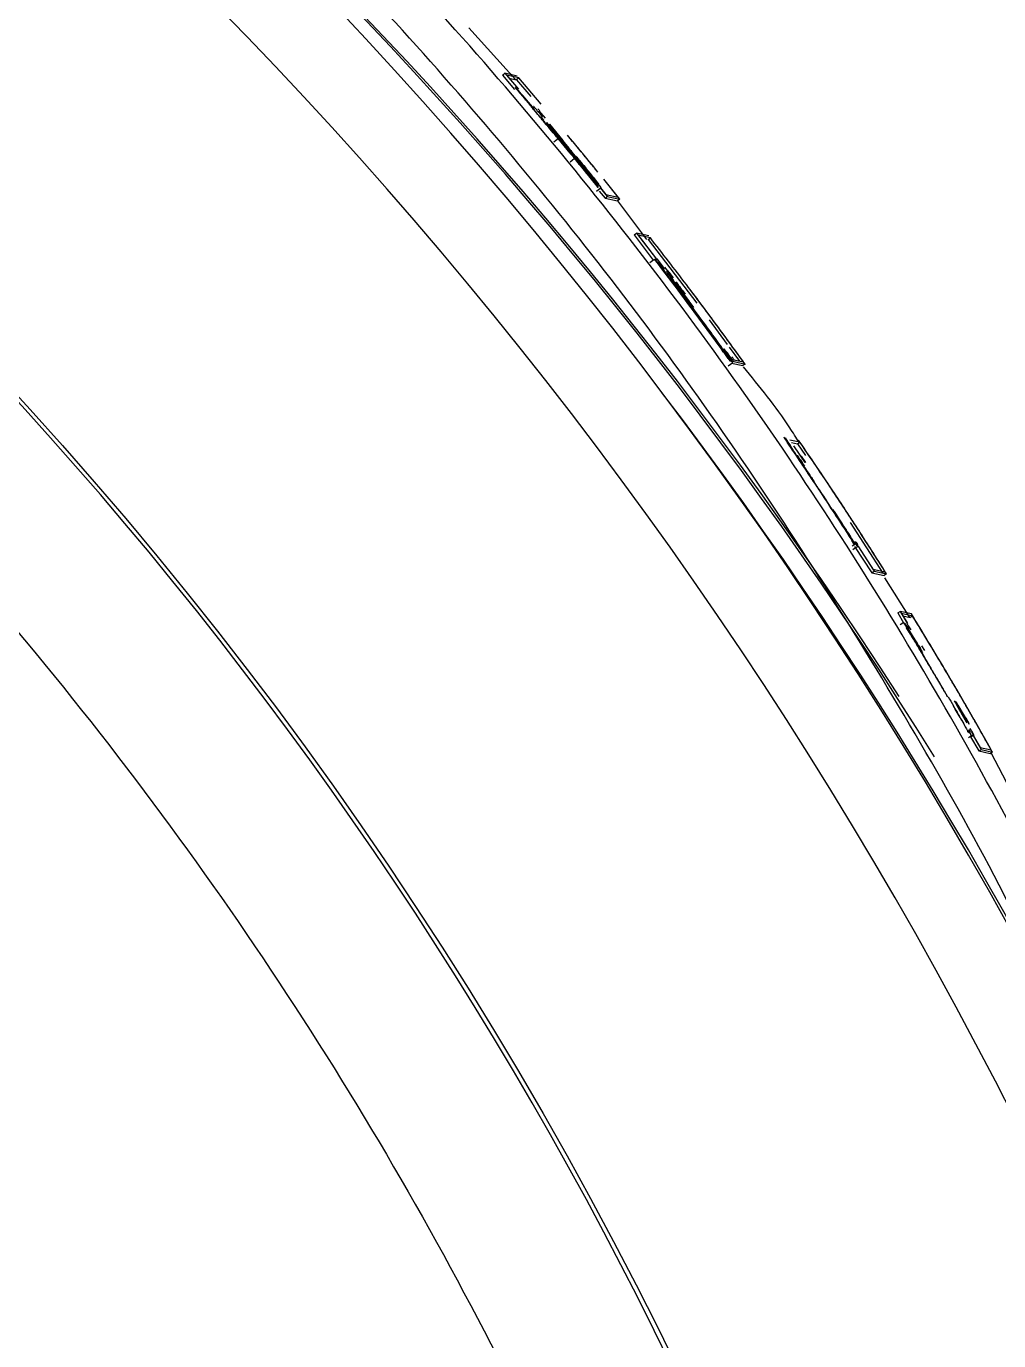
# Model space of a CAD drawing. Header units: millimetres. Extents: x 2448 to 4397, y 790 to 2168.
# Drawn here: x 3796.09 to 3811.55, y 1976.12 to 1997.02 of the extents above; entities that cross this region are included whole.
import ezdxf

# ---------------------------------------------------------------- set-up
doc = ezdxf.new("R2010")
doc.units = ezdxf.units.MM

msp = doc.modelspace()

# ---------------------------------------------------------------- linework, layer by layer
at = {"color": 7, "linetype": 'Continuous', "lineweight": 25}
for p, q in [((3803.87, 1996.17), (3803.129, 1996.99)), ((3803.698, 1996.269), (3803.915, 1996.016)), ((3803.896, 1996.225), (3803.698, 1996.269)), ((3803.665, 1996.239), (3803.855, 1996.011)), ((3803.725, 1996.238), (3803.915, 1996.017)), ((3803.922, 1996.195), (3803.725, 1996.238)), ((3803.764, 1996.193), (3803.888, 1996.166)), ((3803.922, 1996.195), (3803.888, 1996.166)), ((3803.888, 1996.166), (3804.114, 1995.9)), ((3804.279, 1995.777), (3803.922, 1996.195)), ((3804.162, 1995.705), (3803.969, 1995.93)), ((3803.98, 1995.916), (3804.135, 1995.736)), ((3804.169, 1995.691), (3803.98, 1995.916)), ((3804.116, 1995.746), (3804.113, 1995.746)), ((3804.12, 1995.745), (3804.117, 1995.745)), ((3804.144, 1995.712), (3804.144, 1995.712)), ((3804.145, 1995.712), (3804.151, 1995.711)), ((3804.151, 1995.711), (3804.148, 1995.709)), ((3804.227, 1995.704), (3804.254, 1995.672)), ((3804.244, 1995.674), (3804.254, 1995.672)), ((3804.346, 1995.554), (3804.244, 1995.674)), ((3804.247, 1995.591), (3804.247, 1995.591)), ((3804.277, 1995.57), (3804.297, 1995.546)), ((3804.316, 1995.527), (3804.294, 1995.554)), ((3804.321, 1995.521), (3804.316, 1995.527)), ((3804.474, 1995.323), (3804.344, 1995.477)), ((3804.48, 1995.338), (3804.36, 1995.481)), ((3804.457, 1995.365), (3804.36, 1995.48)), ((3804.486, 1995.338), (3804.363, 1995.484)), ((3804.486, 1995.336), (3804.363, 1995.483)), ((3804.493, 1995.335), (3804.367, 1995.486)), ((3804.407, 1995.458), (3804.579, 1995.249)), ((3804.408, 1995.458), (3804.624, 1995.199)), ((3804.561, 1995.273), (3804.408, 1995.458)), ((3804.425, 1995.383), (3804.424, 1995.382)), ((3804.45, 1995.388), (3804.454, 1995.392)), ((3804.493, 1995.307), (3804.46, 1995.348)), ((3804.472, 1995.323), (3804.469, 1995.324)), ((3804.472, 1995.328), (3804.475, 1995.328)), ((3804.623, 1995.147), (3804.472, 1995.328)), ((3804.474, 1995.327), (3804.475, 1995.328)), ((3804.474, 1995.323), (3804.474, 1995.323)), ((3804.475, 1995.328), (3804.626, 1995.146)), ((3804.487, 1995.336), (3804.493, 1995.335)), ((3804.626, 1995.146), (3804.493, 1995.307)), ((3804.5, 1995.289), (3804.757, 1994.979)), ((3804.504, 1995.288), (3804.502, 1995.289)), ((3804.741, 1994.999), (3804.502, 1995.289)), ((3804.503, 1995.287), (3804.504, 1995.288)), ((3804.508, 1995.304), (3804.514, 1995.303)), ((3804.511, 1995.301), (3804.514, 1995.303)), ((3805.059, 1994.64), (3804.514, 1995.303)), ((3805.06, 1994.64), (3804.515, 1995.303)), ((3804.725, 1995.079), (3804.527, 1995.317)), ((3804.579, 1995.245), (3804.573, 1995.24)), ((3804.591, 1995.211), (3804.594, 1995.214)), ((3804.623, 1995.147), (3804.626, 1995.146)), ((3804.647, 1995.143), (3804.651, 1995.146)), ((3804.651, 1995.113), (3804.654, 1995.112)), ((3804.807, 1994.924), (3804.651, 1995.113)), ((3804.654, 1995.112), (3804.653, 1995.111)), ((3804.81, 1994.923), (3804.654, 1995.112)), ((3804.704, 1995.045), (3804.705, 1995.046)), ((3805.052, 1994.641), (3804.731, 1995.034)), ((3804.963, 1994.767), (3804.758, 1995.018)), ((3804.79, 1994.983), (3804.788, 1994.981)), ((3804.79, 1994.983), (3804.891, 1994.861)), ((3804.807, 1994.924), (3804.81, 1994.923)), ((3804.836, 1994.89), (3804.808, 1994.924)), ((3804.819, 1994.933), (3804.823, 1994.937)), ((3805.067, 1994.638), (3804.823, 1994.937)), ((3804.903, 1994.852), (3804.83, 1994.939)), ((3804.835, 1994.89), (3804.838, 1994.889)), ((3805.149, 1994.502), (3804.835, 1994.89)), ((3804.836, 1994.888), (3804.838, 1994.889)), ((3804.838, 1994.889), (3805.042, 1994.638)), ((3804.891, 1994.861), (3804.888, 1994.858)), ((3805.04, 1994.636), (3805.042, 1994.638)), ((3805.076, 1994.597), (3805.041, 1994.639)), ((3805.052, 1994.641), (3805.059, 1994.64)), ((3805.06, 1994.64), (3805.067, 1994.638)), ((3805.08, 1994.607), (3805.094, 1994.604)), ((3805.087, 1994.598), (3805.094, 1994.604)), ((3805.188, 1994.488), (3805.094, 1994.604)), ((3805.078, 1994.591), (3805.076, 1994.589)), ((3805.1, 1994.563), (3805.078, 1994.591)), ((3805.098, 1994.561), (3805.1, 1994.563)), ((3805.145, 1994.571), (3805.128, 1994.591)), ((3805.186, 1994.455), (3805.149, 1994.502)), ((3805.205, 1994.479), (3805.173, 1994.519)), ((3805.183, 1994.459), (3805.185, 1994.461)), ((3805.202, 1994.396), (3805.295, 1994.285)), ((3805.206, 1994.479), (3805.228, 1994.451)), ((3805.221, 1994.445), (3805.329, 1994.312)), ((3805.222, 1994.446), (3805.305, 1994.344)), ((3805.501, 1994.301), (3805.272, 1994.583)), ((3805.527, 1994.269), (3805.272, 1994.583)), ((3805.295, 1994.285), (3805.492, 1994.242)), ((3805.305, 1994.344), (3805.501, 1994.301)), ((3805.329, 1994.312), (3805.527, 1994.269)), ((3805.527, 1994.269), (3805.492, 1994.242)), ((3805.96, 1993.629), (3805.494, 1994.243)), ((3805.757, 1993.7), (3806.057, 1993.3)), ((3805.792, 1993.727), (3806.111, 1993.315)), ((3805.99, 1993.684), (3805.792, 1993.727)), ((3806.014, 1993.652), (3805.818, 1993.695)), ((3805.818, 1993.695), (3806.111, 1993.315)), ((3805.979, 1993.624), (3806.014, 1993.652)), ((3805.979, 1993.624), (3806.752, 1992.612)), ((3806.143, 1993.232), (3806.077, 1993.316)), ((3806.155, 1993.224), (3806.094, 1993.301)), ((3806.116, 1993.319), (3806.217, 1993.186)), ((3806.132, 1993.253), (3806.148, 1993.266)), ((3806.18, 1993.184), (3806.143, 1993.232)), ((3806.148, 1993.266), (3806.226, 1993.162)), ((3806.197, 1993.168), (3806.155, 1993.224)), ((3806.174, 1993.199), (3806.177, 1993.201)), ((3806.233, 1993.168), (3806.177, 1993.242)), ((3806.274, 1993.076), (3806.177, 1993.201)), ((3806.37, 1992.933), (3806.18, 1993.184)), ((3806.371, 1992.938), (3806.197, 1993.168)), ((3806.371, 1993.02), (3806.244, 1993.187)), ((3806.313, 1993.062), (3806.289, 1993.093)), ((3806.301, 1993.075), (3806.379, 1992.973)), ((3806.306, 1993.106), (3806.31, 1993.109)), ((3806.308, 1993.015), (3806.31, 1993.016)), ((3806.31, 1993.109), (3806.377, 1993.018)), ((3806.37, 1993.031), (3806.31, 1993.109)), ((3806.31, 1993.016), (3806.372, 1992.932)), ((3806.401, 1992.897), (3806.31, 1993.016)), ((3806.313, 1993.062), (3806.316, 1993.061)), ((3806.338, 1992.982), (3806.343, 1992.985)), ((3806.339, 1993.027), (3806.342, 1993.026)), ((3806.343, 1992.985), (3806.344, 1992.985)), ((3806.363, 1993.001), (3806.35, 1993.019)), ((3806.364, 1992.934), (3806.407, 1992.878)), ((3806.369, 1992.933), (3806.364, 1992.934)), ((3806.372, 1992.932), (3806.37, 1992.933)), ((3806.505, 1992.81), (3806.406, 1992.943)), ((3806.394, 1992.898), (3806.395, 1992.898)), ((3806.397, 1992.898), (3806.401, 1992.897)), ((3806.659, 1992.547), (3806.397, 1992.898)), ((3806.493, 1992.777), (3806.398, 1992.903)), ((3806.399, 1992.895), (3806.401, 1992.897)), ((3806.423, 1992.918), (3806.504, 1992.81)), ((3806.494, 1992.812), (3806.572, 1992.707)), ((3806.601, 1992.672), (3806.494, 1992.812)), ((3806.504, 1992.81), (3806.502, 1992.81)), ((3806.507, 1992.809), (3806.505, 1992.81)), ((3806.527, 1992.776), (3806.596, 1992.683)), ((3806.528, 1992.776), (3806.53, 1992.775)), ((3806.637, 1992.63), (3806.528, 1992.776)), ((3806.53, 1992.775), (3806.529, 1992.774)), ((3806.703, 1992.544), (3806.53, 1992.775)), ((3806.531, 1992.775), (3806.534, 1992.774)), ((3806.704, 1992.543), (3806.531, 1992.775)), ((3806.534, 1992.774), (3806.532, 1992.773)), ((3806.707, 1992.543), (3806.534, 1992.774)), ((3806.634, 1992.64), (3806.561, 1992.739)), ((3806.558, 1992.699), (3806.552, 1992.7)), ((3806.553, 1992.712), (3806.595, 1992.655)), ((3806.572, 1992.707), (3806.553, 1992.712)), ((3806.571, 1992.665), (3806.573, 1992.666)), ((3806.573, 1992.666), (3806.659, 1992.547)), ((3806.595, 1992.638), (3806.573, 1992.666)), ((3806.582, 1992.676), (3806.589, 1992.674)), ((3806.589, 1992.674), (3806.667, 1992.569)), ((3806.591, 1992.674), (3806.601, 1992.672)), ((3806.668, 1992.569), (3806.591, 1992.674)), ((3806.711, 1992.477), (3806.595, 1992.638)), ((3806.596, 1992.667), (3806.601, 1992.672)), ((3806.607, 1992.652), (3806.614, 1992.657)), ((3806.614, 1992.616), (3806.621, 1992.614)), ((3806.615, 1992.61), (3806.621, 1992.614)), ((3806.623, 1992.631), (3806.63, 1992.636)), ((3806.739, 1992.471), (3806.664, 1992.57)), ((3806.692, 1992.504), (3806.699, 1992.509)), ((3807.126, 1991.913), (3806.711, 1992.477)), ((3806.752, 1992.421), (3807.104, 1991.941)), ((3806.951, 1992.159), (3806.77, 1992.405)), ((3806.958, 1992.157), (3806.776, 1992.404)), ((3806.784, 1992.373), (3806.868, 1992.26)), ((3806.814, 1992.354), (3806.809, 1992.362)), ((3806.949, 1992.347), (3807.237, 1991.956)), ((3806.958, 1992.157), (3806.951, 1992.159)), ((3806.977, 1992.123), (3806.984, 1992.122)), ((3807.079, 1991.985), (3806.977, 1992.123)), ((3806.984, 1992.122), (3806.98, 1992.119)), ((3807.079, 1991.991), (3806.984, 1992.122)), ((3807.258, 1991.746), (3807.137, 1991.913)), ((3807.163, 1991.878), (3807.171, 1991.884)), ((3807.165, 1991.874), (3807.172, 1991.879)), ((3807.203, 1991.842), (3807.17, 1991.886)), ((3807.172, 1991.879), (3807.192, 1991.85)), ((3807.193, 1991.852), (3807.172, 1991.879)), ((3807.258, 1991.788), (3807.185, 1991.889)), ((3807.226, 1991.837), (3807.194, 1991.88)), ((3807.267, 1991.915), (3807.429, 1991.695)), ((3807.177, 1991.836), (3807.157, 1991.864)), ((3807.178, 1991.847), (3807.185, 1991.846)), ((3807.265, 1991.727), (3807.178, 1991.847)), ((3807.181, 1991.843), (3807.185, 1991.846)), ((3807.185, 1991.846), (3807.287, 1991.704)), ((3807.186, 1991.846), (3807.192, 1991.85)), ((3807.195, 1991.875), (3807.288, 1991.746)), ((3807.233, 1991.824), (3807.218, 1991.845)), ((3807.251, 1991.62), (3807.324, 1991.672)), ((3807.287, 1991.704), (3807.258, 1991.746)), ((3807.317, 1991.719), (3807.495, 1991.68)), ((3807.323, 1991.69), (3807.519, 1991.647)), ((3807.306, 1991.66), (3807.483, 1991.621)), ((3807.519, 1991.647), (3807.483, 1991.621)), ((3808.149, 1990.469), (3808.139, 1990.483)), ((3808.206, 1990.407), (3808.16, 1990.473)), ((3808.392, 1990.404), (3808.232, 1990.439)), ((3808.189, 1990.405), (3808.237, 1990.333)), ((3808.259, 1990.303), (3808.189, 1990.405)), ((3808.245, 1990.349), (3808.206, 1990.407)), ((3808.237, 1990.333), (3808.233, 1990.333)), ((3808.258, 1990.297), (3808.262, 1990.296)), ((3808.288, 1990.26), (3808.259, 1990.303)), ((3808.26, 1990.4), (3808.355, 1990.379)), ((3808.262, 1990.296), (3808.558, 1989.854)), ((3808.474, 1990.083), (3808.297, 1990.344)), ((3808.355, 1990.379), (3808.392, 1990.404)), ((3808.355, 1990.379), (3808.48, 1990.192)), ((3808.425, 1990.082), (3808.367, 1990.169)), ((3808.385, 1990.115), (3808.397, 1990.112)), ((3808.398, 1990.123), (3808.4, 1990.124)), ((3808.4, 1990.124), (3808.427, 1990.083)), ((3808.419, 1990.096), (3808.4, 1990.124)), ((3808.407, 1990.101), (3808.425, 1990.076)), ((3808.408, 1990.18), (3808.413, 1990.183)), ((3808.413, 1990.183), (3808.48, 1990.082)), ((3808.468, 1990.104), (3808.413, 1990.183)), ((3808.413, 1990.078), (3808.415, 1990.078)), ((3808.415, 1990.078), (3808.588, 1989.816)), ((3808.416, 1990.077), (3808.425, 1990.076)), ((3808.425, 1990.076), (3808.419, 1990.072)), ((3808.48, 1990.082), (3808.474, 1990.083)), ((3808.88, 1989.365), (3808.899, 1989.336)), ((3808.9, 1989.34), (3808.9, 1989.34)), ((3809.105, 1989.033), (3809.124, 1989.003)), ((3809.122, 1989.002), (3809.124, 1989.003)), ((3809.189, 1989.13), (3809.71, 1988.32)), ((3809.254, 1988.785), (3809.218, 1988.844)), ((3809.222, 1988.755), (3809.273, 1988.787)), ((3809.273, 1988.787), (3809.246, 1988.829)), ((3809.259, 1988.809), (3809.273, 1988.787)), ((3809.26, 1988.746), (3809.534, 1988.329)), ((3809.311, 1988.766), (3809.284, 1988.81)), ((3809.306, 1988.775), (3809.312, 1988.779)), ((3809.314, 1988.755), (3809.572, 1988.353)), ((3809.315, 1988.756), (3809.551, 1988.387)), ((3809.534, 1988.329), (3809.732, 1988.286)), ((3809.551, 1988.387), (3809.748, 1988.344)), ((3809.572, 1988.353), (3809.77, 1988.31)), ((3809.77, 1988.31), (3809.732, 1988.286)), ((3810.138, 1987.62), (3809.74, 1988.249)), ((3809.947, 1987.691), (3809.985, 1987.715)), ((3809.985, 1987.715), (3810.097, 1987.53)), ((3810.164, 1987.676), (3809.985, 1987.715)), ((3809.947, 1987.691), (3810.038, 1987.535)), ((3810.042, 1987.538), (3809.985, 1987.503)), ((3810.184, 1987.641), (3810.007, 1987.68)), ((3810.007, 1987.68), (3810.097, 1987.531)), ((3810.029, 1987.643), (3810.146, 1987.618)), ((3810.051, 1987.523), (3810.042, 1987.538)), ((3810.105, 1987.459), (3810.062, 1987.527)), ((3810.09, 1987.527), (3810.107, 1987.537)), ((3810.103, 1987.531), (3810.092, 1987.524)), ((3810.184, 1987.641), (3810.146, 1987.618)), ((3810.128, 1987.383), (3810.086, 1987.451)), ((3810.087, 1987.457), (3810.131, 1987.382)), ((3810.152, 1987.352), (3810.087, 1987.457)), ((3810.141, 1987.4), (3810.105, 1987.459)), ((3810.131, 1987.382), (3810.128, 1987.383)), ((3810.249, 1987.218), (3810.141, 1987.4)), ((3810.15, 1987.345), (3810.154, 1987.345)), ((3810.178, 1987.307), (3810.152, 1987.352)), ((3810.154, 1987.345), (3810.426, 1986.887)), ((3810.307, 1987.122), (3810.253, 1987.212)), ((3810.28, 1987.154), (3810.268, 1987.157)), ((3810.305, 1987.116), (3810.273, 1987.169)), ((3810.281, 1987.165), (3810.283, 1987.167)), ((3810.283, 1987.167), (3810.309, 1987.123)), ((3810.327, 1987.094), (3810.283, 1987.167)), ((3810.293, 1987.119), (3810.295, 1987.118)), ((3810.455, 1986.846), (3810.295, 1987.118)), ((3810.296, 1987.118), (3810.305, 1987.116)), ((3810.305, 1987.116), (3810.299, 1987.113)), ((3810.376, 1987.091), (3810.331, 1987.166)), ((3810.852, 1986.289), (3811.045, 1985.952)), ((3810.869, 1986.283), (3810.992, 1986.063)), ((3810.992, 1986.063), (3810.9, 1986.221)), ((3810.902, 1986.222), (3810.972, 1986.103)), ((3810.904, 1986.224), (3811.073, 1985.936)), ((3810.973, 1986.104), (3810.904, 1986.223)), ((3811.04, 1985.953), (3810.905, 1986.188)), ((3811.081, 1985.924), (3810.976, 1986.106)), ((3811.03, 1986.022), (3811.085, 1985.923)), ((3811.077, 1985.941), (3811.03, 1986.022)), ((3811.045, 1985.952), (3811.04, 1985.953)), ((3811.082, 1985.784), (3811.062, 1985.82)), ((3811.092, 1985.859), (3811.155, 1985.748)), ((3811.054, 1985.798), (3811.069, 1985.807)), ((3811.069, 1985.807), (3811.082, 1985.784)), ((3811.106, 1985.806), (3811.099, 1985.802)), ((3811.104, 1985.719), (3811.235, 1985.496)), ((3811.119, 1985.728), (3811.155, 1985.748)), ((3811.149, 1985.749), (3811.124, 1985.795)), ((3811.146, 1985.743), (3811.275, 1985.518)), ((3811.147, 1985.744), (3811.255, 1985.553)), ((3811.149, 1985.759), (3811.154, 1985.762)), ((3811.235, 1985.496), (3811.414, 1985.457)), ((3811.255, 1985.553), (3811.433, 1985.515)), ((3811.275, 1985.518), (3811.453, 1985.479)), ((3811.866, 1984.634), (3811.431, 1985.467))]:
    msp.add_line(p, q, dxfattribs=at)
at = {"color": 7, "linetype": 'Continuous', "lineweight": 25, "flags": 128}
for points in [[(3803.665, 1996.239), (3803.684, 1996.256), (3803.698, 1996.269)], [(3804.547, 1995.229), (3804.508, 1995.197), (3804.478, 1995.172)], [(3804.594, 1995.214), (3804.578, 1995.234), (3804.562, 1995.254)], [(3804.705, 1995.046), (3804.723, 1995.022), (3804.741, 1994.999)], [(3804.808, 1994.912), (3804.769, 1994.88), (3804.738, 1994.855)], [(3805.176, 1994.463), (3805.161, 1994.483), (3805.145, 1994.503)], [(3805.159, 1994.395), (3805.189, 1994.42), (3805.209, 1994.436), (3805.228, 1994.451)], [(3805.295, 1994.285), (3805.314, 1994.3), (3805.329, 1994.312)], [(3805.757, 1993.7), (3805.777, 1993.715), (3805.792, 1993.727)], [(3806.006, 1993.261), (3806.046, 1993.292), (3806.077, 1993.316)], [(3806.116, 1993.319), (3806.098, 1993.305), (3806.09, 1993.299)], [(3806.502, 1992.81), (3806.491, 1992.825), (3806.48, 1992.839)], [(3806.614, 1992.657), (3806.622, 1992.647), (3806.63, 1992.636)], [(3807.288, 1991.746), (3807.273, 1991.767), (3807.258, 1991.788)], [(3809.234, 1988.699), (3809.255, 1988.713), (3809.277, 1988.727), (3809.31, 1988.748)], [(3809.534, 1988.329), (3809.555, 1988.342), (3809.572, 1988.353)], [(3811.149, 1985.749), (3811.105, 1985.725), (3811.07, 1985.705)], [(3811.154, 1985.762), (3811.141, 1985.784), (3811.129, 1985.807)], [(3811.155, 1985.748), (3811.143, 1985.771), (3811.13, 1985.793)], [(3811.235, 1985.496), (3811.257, 1985.509), (3811.275, 1985.518)], [(3811.414, 1985.457), (3811.436, 1985.47), (3811.453, 1985.479)]]:
    msp.add_lwpolyline(points, dxfattribs=at)
at = {"color": 7, "linetype": 'Continuous', "lineweight": 25}
msp.add_circle((3748.716, 1947.838), 64.082, dxfattribs=at)
for centre, radius, start, end in [((3748.716, 1947.838), 72, 10.3061, 79.6939), ((3748.716, 1947.838), 70.65, 10.3061, 79.6939), ((3748.716, 1947.838), 64.023, 270, 180.00002), ((3749.383, 1947.469), 71.996, 32.6977, 61.00278), ((3748.716, 1947.838), 61.611, 90, 360), ((3749.33, 1947.48), 71.996, 31.78427, 59.67634), ((3756.541, 1957.037), 61.393, 37.59165, 37.63143), ((3748.924, 1947.564), 72, 9.45093, 37.30639), ((3756.211, 1956.233), 62.346, 28.30211, 28.34948)]:
    msp.add_arc(centre, radius, start, end, dxfattribs=at)
for points, knots in [([(3817.167, 1970.449), (3817.129, 1970.619), (3816.689, 1972.606), (3815.384, 1976.292), (3813.296, 1981.393), (3810.763, 1986.22), (3807.862, 1990.809), (3804.549, 1995.177), (3800.876, 1999.248), (3796.91, 2002.957), (3792.653, 2006.327), (3788.08, 2009.352), (3783.272, 2011.977), (3778.31, 2014.154), (3773.438, 2015.866), (3770.159, 2016.646), (3768.617, 2017.013)], [0, 0, 0, 0, 0.007378, 0.086277, 0.165173, 0.241101, 0.317028, 0.395164, 0.4733, 0.549225, 0.62515, 0.703278, 0.781408, 0.857129, 0.932849, 1, 1, 1, 1]), ([(3812.716, 1980.873), (3812.605, 1981.135), (3811.776, 1983.086), (3809.824, 1986.539), (3806.879, 1991.122), (3803.556, 1995.373), (3799.938, 1999.294), (3796.005, 2002.899), (3791.793, 2006.17), (3787.317, 2009.051), (3783.43, 2011.205), (3780.973, 2012.232), (3780.152, 2012.575)], [0, 0, 0, 0, 0.01838, 0.13679, 0.255201, 0.369862, 0.484523, 0.599183, 0.713843, 0.828197, 0.942553, 1, 1, 1, 1]), ([(3748.716, 2009.449), (3751.093, 2009.37), (3755.945, 2009.207), (3763.26, 2007.857), (3770.608, 2005.608), (3777.803, 2002.346), (3784.646, 1998.107), (3790.942, 1992.951), (3796.362, 1987.16), (3800.847, 1980.952), (3804.401, 1974.535), (3807.123, 1967.88), (3808.998, 1961.137), (3810.125, 1954.446), (3810.261, 1950.013), (3810.327, 1947.838)], [0, 0, 0, 0, 0.0736754, 0.1504344, 0.2298849, 0.3115242, 0.3947507, 0.4788859, 0.5632051, 0.6400411, 0.7158686, 0.7901842, 0.8625449, 0.9325805, 1, 1, 1, 1]), ([(3803.865, 1996.05), (3803.926, 1995.979), (3804.039, 1995.846), (3804.127, 1995.74), (3804.168, 1995.691)], [0, 0, 0, 0, 0.53606, 1, 1, 1, 1]), ([(3803.865, 1996.05), (3803.876, 1996.038), (3803.893, 1996.018), (3803.919, 1995.989), (3803.934, 1995.972), (3803.941, 1995.963)], [0, 0, 0, 0, 0.399048, 0.699524, 1, 1, 1, 1]), ([(3803.867, 1996.039), (3803.913, 1995.985), (3803.977, 1995.909), (3804.06, 1995.812), (3804.097, 1995.768), (3804.116, 1995.746)], [0, 0, 0, 0, 0.545268, 0.772598, 1, 1, 1, 1]), ([(3803.931, 1995.965), (3803.921, 1995.977), (3803.899, 1996.002), (3803.878, 1996.026), (3803.867, 1996.039)], [0, 0, 0, 0, 0.499999, 1, 1, 1, 1]), ([(3803.931, 1995.965), (3803.937, 1995.959), (3803.947, 1995.946), (3803.981, 1995.906), (3804.025, 1995.854), (3804.071, 1995.8), (3804.102, 1995.764), (3804.117, 1995.745)], [0, 0, 0, 0, 0.179038, 0.350425, 0.567537, 0.78391, 1, 1, 1, 1]), ([(3803.941, 1995.963), (3803.946, 1995.957), (3803.955, 1995.946), (3803.965, 1995.935), (3803.969, 1995.93)], [0, 0, 0, 0, 0.500058, 1, 1, 1, 1]), ([(3804.058, 1995.818), (3804.069, 1995.806), (3804.089, 1995.781), (3804.109, 1995.757), (3804.12, 1995.745)], [0, 0, 0, 0, 0.499999, 1, 1, 1, 1]), ([(3804.151, 1995.711), (3804.135, 1995.729), (3804.105, 1995.764), (3804.074, 1995.8), (3804.058, 1995.818)], [0, 0, 0, 0, 0.5, 1, 1, 1, 1]), ([(3804.113, 1995.746), (3804.12, 1995.737), (3804.136, 1995.719), (3804.151, 1995.702), (3804.159, 1995.693)], [0, 0, 0, 0, 0.499997, 1, 1, 1, 1]), ([(3804.462, 1995.331), (3804.452, 1995.343), (3804.431, 1995.368), (3804.369, 1995.444), (3804.275, 1995.556), (3804.195, 1995.651), (3804.144, 1995.712)], [0, 0, 0, 0, 0.161501, 0.319112, 0.564396, 1, 1, 1, 1]), ([(3804.144, 1995.712), (3804.144, 1995.711), (3804.145, 1995.71), (3804.155, 1995.698), (3804.159, 1995.693)], [0, 0, 0, 0, 0.561144, 1, 1, 1, 1]), ([(3804.469, 1995.324), (3804.416, 1995.388), (3804.308, 1995.518), (3804.199, 1995.647), (3804.145, 1995.712)], [0, 0, 0, 0, 0.5, 1, 1, 1, 1]), ([(3804.299, 1995.577), (3804.291, 1995.586), (3804.259, 1995.624), (3804.215, 1995.675), (3804.178, 1995.719), (3804.158, 1995.741), (3804.158, 1995.742)], [0, 0, 0, 0, 0.127333, 0.546824, 0.983497, 1, 1, 1, 1]), ([(3804.227, 1995.66), (3804.243, 1995.642), (3804.264, 1995.616), (3804.291, 1995.585), (3804.298, 1995.576)], [0, 0, 0, 0, 0.711563, 1, 1, 1, 1]), ([(3804.247, 1995.591), (3804.271, 1995.563), (3804.321, 1995.504), (3804.396, 1995.415), (3804.447, 1995.354), (3804.472, 1995.323)], [0, 0, 0, 0, 0.318524, 0.65916, 1, 1, 1, 1]), ([(3804.306, 1995.524), (3804.296, 1995.535), (3804.277, 1995.558), (3804.257, 1995.58), (3804.247, 1995.591)], [0, 0, 0, 0, 0.499999, 1, 1, 1, 1]), ([(3804.344, 1995.477), (3804.338, 1995.485), (3804.325, 1995.501), (3804.312, 1995.516), (3804.306, 1995.524)], [0, 0, 0, 0, 0.5, 1, 1, 1, 1]), ([(3804.402, 1995.453), (3804.405, 1995.45), (3804.416, 1995.437), (3804.432, 1995.417), (3804.45, 1995.396), (3804.462, 1995.382), (3804.471, 1995.372), (3804.474, 1995.368), (3804.475, 1995.367), (3804.471, 1995.372), (3804.457, 1995.388), (3804.435, 1995.415), (3804.413, 1995.441), (3804.403, 1995.453)], [0, 0, 0, 0, 0.045596, 0.179681, 0.24672, 0.345887, 0.395418, 0.436403, 0.477515, 0.539199, 0.657571, 0.840039, 1, 1, 1, 1]), ([(3804.562, 1995.254), (3804.541, 1995.279), (3804.504, 1995.323), (3804.451, 1995.386), (3804.42, 1995.423), (3804.405, 1995.442)], [0, 0, 0, 0, 0.407309, 0.703433, 1, 1, 1, 1]), ([(3804.425, 1995.383), (3804.433, 1995.373), (3804.449, 1995.353), (3804.466, 1995.333), (3804.474, 1995.323)], [0, 0, 0, 0, 0.499999, 1, 1, 1, 1]), ([(3804.504, 1995.288), (3804.491, 1995.304), (3804.464, 1995.336), (3804.438, 1995.367), (3804.425, 1995.383)], [0, 0, 0, 0, 0.5, 1, 1, 1, 1]), ([(3804.453, 1995.395), (3804.458, 1995.39), (3804.464, 1995.382), (3804.476, 1995.368), (3804.485, 1995.358), (3804.496, 1995.344), (3804.505, 1995.333), (3804.516, 1995.32), (3804.524, 1995.311), (3804.532, 1995.301), (3804.536, 1995.296), (3804.542, 1995.289), (3804.546, 1995.284), (3804.552, 1995.277), (3804.556, 1995.272), (3804.562, 1995.265), (3804.566, 1995.259), (3804.572, 1995.252), (3804.576, 1995.248), (3804.579, 1995.245)], [0, 0, 0, 0, 0.107156, 0.160734, 0.26789, 0.321468, 0.428624, 0.482202, 0.589358, 0.616147, 0.669725, 0.696514, 0.750092, 0.776881, 0.830459, 0.857248, 0.910826, 0.937615, 1, 1, 1, 1]), ([(3804.49, 1995.325), (3804.487, 1995.328), (3804.48, 1995.336), (3804.469, 1995.35), (3804.461, 1995.36), (3804.457, 1995.365)], [0, 0, 0, 0, 0.25, 0.625, 1, 1, 1, 1]), ([(3804.462, 1995.331), (3804.476, 1995.314), (3804.505, 1995.28), (3804.533, 1995.246), (3804.547, 1995.229)], [0, 0, 0, 0, 0.499825, 1, 1, 1, 1]), ([(3804.475, 1995.324), (3804.526, 1995.262), (3804.656, 1995.106), (3804.894, 1994.817), (3805.079, 1994.588), (3805.186, 1994.455)], [0, 0, 0, 0, 0.214311, 0.542962, 1, 1, 1, 1]), ([(3804.547, 1995.229), (3804.539, 1995.24), (3804.522, 1995.26), (3804.506, 1995.28), (3804.498, 1995.29)], [0, 0, 0, 0, 0.499998, 1, 1, 1, 1]), ([(3804.508, 1995.304), (3804.515, 1995.296), (3804.525, 1995.284), (3804.54, 1995.266), (3804.548, 1995.255), (3804.552, 1995.25)], [0, 0, 0, 0, 0.42963, 0.714815, 1, 1, 1, 1]), ([(3804.79, 1994.983), (3804.755, 1995.027), (3804.691, 1995.106), (3804.613, 1995.202), (3804.579, 1995.245)], [0, 0, 0, 0, 0.561264, 1, 1, 1, 1]), ([(3805.181, 1994.697), (3805.136, 1994.752), (3804.977, 1994.949), (3804.814, 1995.143), (3804.697, 1995.283)], [0, 0, 0, 0, 0.2820861, 1, 1, 1, 1]), ([(3805.167, 1994.713), (3805.118, 1994.773), (3804.963, 1994.965), (3804.805, 1995.153), (3804.697, 1995.282)], [0, 0, 0, 0, 0.316871, 1, 1, 1, 1]), ([(3804.618, 1995.197), (3804.667, 1995.137), (3804.791, 1994.988), (3804.987, 1994.749), (3805.132, 1994.569), (3805.205, 1994.479)], [0, 0, 0, 0, 0.251638, 0.62578, 1, 1, 1, 1]), ([(3804.618, 1995.197), (3804.664, 1995.141), (3804.746, 1995.04), (3804.847, 1994.915), (3804.891, 1994.861)], [0, 0, 0, 0, 0.564192, 1, 1, 1, 1]), ([(3804.624, 1995.163), (3804.643, 1995.14), (3804.683, 1995.091), (3804.745, 1995.016), (3804.786, 1994.966), (3804.807, 1994.94)], [0, 0, 0, 0, 0.316843, 0.658364, 1, 1, 1, 1]), ([(3804.624, 1995.163), (3804.632, 1995.153), (3804.648, 1995.135), (3804.671, 1995.108), (3804.685, 1995.09), (3804.693, 1995.082)], [0, 0, 0, 0, 0.363875, 0.681938, 1, 1, 1, 1]), ([(3804.651, 1995.146), (3804.67, 1995.123), (3804.708, 1995.076), (3804.766, 1995.006), (3804.804, 1994.96), (3804.823, 1994.937)], [0, 0, 0, 0, 0.3370376, 0.6684619, 1, 1, 1, 1]), ([(3804.651, 1995.146), (3804.659, 1995.136), (3804.676, 1995.116), (3804.701, 1995.086), (3804.717, 1995.067), (3804.725, 1995.058)], [0, 0, 0, 0, 0.358307, 0.679154, 1, 1, 1, 1]), ([(3804.693, 1995.082), (3804.696, 1995.078), (3804.702, 1995.07), (3804.712, 1995.058), (3804.721, 1995.046), (3804.728, 1995.038), (3804.731, 1995.034)], [0, 0, 0, 0, 0.25, 0.5, 0.75, 1, 1, 1, 1]), ([(3804.705, 1995.046), (3804.71, 1995.04), (3804.719, 1995.029), (3804.728, 1995.017), (3804.733, 1995.012)], [0, 0, 0, 0, 0.5, 1, 1, 1, 1]), ([(3804.725, 1995.058), (3804.728, 1995.055), (3804.733, 1995.048), (3804.742, 1995.038), (3804.75, 1995.028), (3804.755, 1995.021), (3804.758, 1995.018)], [0, 0, 0, 0, 0.2500001, 0.5000001, 0.7500002, 1, 1, 1, 1]), ([(3804.786, 1994.945), (3804.777, 1994.956), (3804.759, 1994.978), (3804.742, 1995.001), (3804.733, 1995.012)], [0, 0, 0, 0, 0.5, 1, 1, 1, 1]), ([(3804.757, 1994.979), (3804.76, 1994.974), (3804.772, 1994.959), (3804.792, 1994.933), (3804.803, 1994.919), (3804.808, 1994.912)], [0, 0, 0, 0, 0.188148, 0.593758, 1, 1, 1, 1]), ([(3805.145, 1994.503), (3805.106, 1994.551), (3805.028, 1994.648), (3804.908, 1994.795), (3804.827, 1994.895), (3804.786, 1994.945)], [0, 0, 0, 0, 0.321857, 0.660882, 1, 1, 1, 1]), ([(3804.808, 1994.912), (3804.824, 1994.893), (3804.855, 1994.854), (3804.887, 1994.816), (3804.903, 1994.797)], [0, 0, 0, 0, 0.500004, 1, 1, 1, 1]), ([(3804.812, 1994.911), (3804.816, 1994.907), (3804.821, 1994.9), (3804.828, 1994.892), (3804.834, 1994.885), (3804.839, 1994.879), (3804.844, 1994.872), (3804.85, 1994.866), (3804.855, 1994.859), (3804.86, 1994.853), (3804.865, 1994.846), (3804.871, 1994.84), (3804.878, 1994.831), (3804.885, 1994.822), (3804.892, 1994.814), (3804.897, 1994.807), (3804.903, 1994.801), (3804.908, 1994.794), (3804.913, 1994.788), (3804.918, 1994.781), (3804.924, 1994.775), (3804.929, 1994.768), (3804.934, 1994.762), (3804.94, 1994.755), (3804.945, 1994.749), (3804.952, 1994.74), (3804.959, 1994.731), (3804.966, 1994.723), (3804.971, 1994.716), (3804.977, 1994.71), (3804.982, 1994.703), (3804.987, 1994.697), (3804.993, 1994.69), (3804.998, 1994.684), (3805.003, 1994.677), (3805.008, 1994.671), (3805.014, 1994.664), (3805.019, 1994.657), (3805.026, 1994.649), (3805.033, 1994.64), (3805.04, 1994.631), (3805.045, 1994.625), (3805.051, 1994.618), (3805.056, 1994.612), (3805.061, 1994.605), (3805.066, 1994.599), (3805.072, 1994.592), (3805.077, 1994.586), (3805.082, 1994.579), (3805.088, 1994.573), (3805.093, 1994.566), (3805.1, 1994.557), (3805.107, 1994.549), (3805.114, 1994.54), (3805.119, 1994.533), (3805.124, 1994.527), (3805.13, 1994.52), (3805.135, 1994.514), (3805.14, 1994.507), (3805.146, 1994.501), (3805.151, 1994.494), (3805.156, 1994.488), (3805.161, 1994.481), (3805.166, 1994.475), (3805.171, 1994.469), (3805.175, 1994.465), (3805.176, 1994.463)], [0, 0, 0, 0, 0.029047, 0.043572, 0.058097, 0.072622, 0.087147, 0.101672, 0.116197, 0.130722, 0.145247, 0.159772, 0.174297, 0.203346, 0.217871, 0.232396, 0.246921, 0.261446, 0.275971, 0.290496, 0.305021, 0.319546, 0.334071, 0.348596, 0.36312, 0.377645, 0.406695, 0.42122, 0.435745, 0.45027, 0.464795, 0.47932, 0.493845, 0.50837, 0.522895, 0.537419, 0.551944, 0.566469, 0.580994, 0.610044, 0.624569, 0.639094, 0.653619, 0.668144, 0.682669, 0.697194, 0.711718, 0.726243, 0.740768, 0.755293, 0.769818, 0.784343, 0.813393, 0.827918, 0.842443, 0.856968, 0.871493, 0.886017, 0.900542, 0.915067, 0.929592, 0.944117, 0.958642, 0.973167, 0.986584, 1, 1, 1, 1]), ([(3804.812, 1994.911), (3804.824, 1994.896), (3804.841, 1994.875), (3804.869, 1994.839), (3804.885, 1994.819), (3804.897, 1994.804), (3804.903, 1994.797)], [0, 0, 0, 0, 0.565213, 0.811693, 0.907544, 1, 1, 1, 1]), ([(3804.833, 1994.941), (3804.856, 1994.914), (3804.894, 1994.867), (3804.921, 1994.834), (3804.933, 1994.819)], [0, 0, 0, 0, 0.567146, 1, 1, 1, 1]), ([(3805.134, 1994.57), (3805.109, 1994.601), (3805.036, 1994.694), (3804.919, 1994.838), (3804.841, 1994.933)], [0, 0, 0, 0, 0.338151, 1, 1, 1, 1]), ([(3805.128, 1994.591), (3805.083, 1994.646), (3805.009, 1994.735), (3804.889, 1994.88), (3804.843, 1994.936)], [0, 0, 0, 0, 0.613602, 1, 1, 1, 1]), ([(3804.843, 1994.934), (3804.858, 1994.917), (3804.937, 1994.822), (3805.06, 1994.67), (3805.148, 1994.564), (3805.192, 1994.51)], [0, 0, 0, 0, 0.0993513, 0.5441852, 1, 1, 1, 1]), ([(3805.173, 1994.519), (3805.124, 1994.581), (3805.054, 1994.667), (3804.964, 1994.778), (3804.923, 1994.828), (3804.903, 1994.852)], [0, 0, 0, 0, 0.552792, 0.776384, 1, 1, 1, 1]), ([(3805.075, 1994.628), (3805.066, 1994.64), (3805.029, 1994.686), (3804.991, 1994.732), (3804.963, 1994.767)], [0, 0, 0, 0, 0.243766, 1, 1, 1, 1]), ([(3805.042, 1994.638), (3805.048, 1994.63), (3805.06, 1994.615), (3805.079, 1994.592), (3805.083, 1994.587), (3805.085, 1994.584)], [0, 0, 0, 0, 0.3147807, 0.6408194, 1, 1, 1, 1]), ([(3805.093, 1994.59), (3805.092, 1994.591), (3805.081, 1994.604), (3805.071, 1994.617), (3805.061, 1994.628)], [0, 0, 0, 0, 0.093681, 1, 1, 1, 1]), ([(3805.185, 1994.461), (3805.18, 1994.467), (3805.17, 1994.479), (3805.143, 1994.514), (3805.109, 1994.556), (3805.087, 1994.583), (3805.076, 1994.597)], [0, 0, 0, 0, 0.29265, 0.574733, 0.788951, 1, 1, 1, 1]), ([(3805.08, 1994.607), (3805.087, 1994.598), (3805.098, 1994.585), (3805.112, 1994.566), (3805.119, 1994.557), (3805.123, 1994.553)], [0, 0, 0, 0, 0.5, 0.75, 1, 1, 1, 1]), ([(3805.085, 1994.584), (3805.085, 1994.584), (3805.086, 1994.583), (3805.082, 1994.587), (3805.078, 1994.591)], [0, 0, 0, 0, 0.042658, 1, 1, 1, 1]), ([(3805.1, 1994.563), (3805.103, 1994.561), (3805.108, 1994.555), (3805.125, 1994.534), (3805.153, 1994.5), (3805.174, 1994.474), (3805.185, 1994.461)], [0, 0, 0, 0, 0.291035, 0.576122, 0.791533, 1, 1, 1, 1]), ([(3805.192, 1994.51), (3805.18, 1994.525), (3805.16, 1994.55), (3805.148, 1994.565), (3805.144, 1994.571), (3805.145, 1994.571), (3805.145, 1994.571)], [0, 0, 0, 0, 0.392761, 0.657667, 0.926528, 1, 1, 1, 1]), ([(3807.495, 1991.68), (3807.345, 1991.886), (3807.046, 1992.298), (3806.553, 1992.956), (3806.206, 1993.405), (3806.014, 1993.652)], [0, 0, 0, 0, 0.309932, 0.619864, 1, 1, 1, 1]), ([(3806.077, 1993.316), (3806.128, 1993.249), (3806.202, 1993.152), (3806.3, 1993.025), (3806.346, 1992.963), (3806.369, 1992.933)], [0, 0, 0, 0, 0.521809, 0.760895, 1, 1, 1, 1]), ([(3806.094, 1993.301), (3806.163, 1993.21), (3806.267, 1993.075), (3806.404, 1992.893), (3806.473, 1992.802), (3806.507, 1992.757)], [0, 0, 0, 0, 0.499854, 0.749917, 1, 1, 1, 1]), ([(3806.177, 1993.242), (3806.167, 1993.255), (3806.146, 1993.281), (3806.126, 1993.306), (3806.116, 1993.319)], [0, 0, 0, 0, 0.500056, 1, 1, 1, 1]), ([(3806.148, 1993.266), (3806.16, 1993.25), (3806.185, 1993.219), (3806.213, 1993.182), (3806.228, 1993.162), (3806.232, 1993.157)], [0, 0, 0, 0, 0.4427839, 0.8655346, 1, 1, 1, 1]), ([(3806.177, 1993.201), (3806.221, 1993.143), (3806.299, 1993.037), (3806.349, 1992.969), (3806.371, 1992.938)], [0, 0, 0, 0, 0.556398, 1, 1, 1, 1]), ([(3806.271, 1993.15), (3806.285, 1993.132), (3806.304, 1993.106), (3806.323, 1993.081), (3806.329, 1993.074)], [0, 0, 0, 0, 0.718231, 1, 1, 1, 1]), ([(3806.35, 1993.019), (3806.336, 1993.036), (3806.309, 1993.071), (3806.282, 1993.106), (3806.269, 1993.123)], [0, 0, 0, 0, 0.499872, 1, 1, 1, 1]), ([(3806.398, 1992.903), (3806.393, 1992.911), (3806.377, 1992.932), (3806.332, 1992.995), (3806.298, 1993.042), (3806.274, 1993.076)], [0, 0, 0, 0, 0.119157, 0.35747, 1, 1, 1, 1]), ([(3806.48, 1992.839), (3806.465, 1992.858), (3806.435, 1992.899), (3806.388, 1992.962), (3806.355, 1993.005), (3806.339, 1993.027)], [0, 0, 0, 0, 0.323707, 0.661738, 1, 1, 1, 1]), ([(3806.343, 1992.985), (3806.386, 1992.928), (3806.441, 1992.856), (3806.505, 1992.771), (3806.538, 1992.726), (3806.554, 1992.704), (3806.557, 1992.701), (3806.558, 1992.699)], [0, 0, 0, 0, 0.489071, 0.616077, 0.742675, 0.869154, 1, 1, 1, 1]), ([(3806.54, 1992.726), (3806.536, 1992.731), (3806.528, 1992.741), (3806.5, 1992.778), (3806.435, 1992.865), (3806.38, 1992.937), (3806.344, 1992.985)], [0, 0, 0, 0, 0.128343, 0.252808, 0.509044, 1, 1, 1, 1]), ([(3806.414, 1992.925), (3806.45, 1992.878), (3806.522, 1992.782), (3806.583, 1992.699), (3806.614, 1992.657)], [0, 0, 0, 0, 0.49678, 1, 1, 1, 1]), ([(3806.418, 1992.956), (3806.433, 1992.936), (3806.483, 1992.871), (3806.533, 1992.805), (3806.567, 1992.758)], [0, 0, 0, 0, 0.296009, 1, 1, 1, 1]), ([(3806.407, 1992.878), (3806.403, 1992.885), (3806.394, 1992.897), (3806.394, 1992.898), (3806.394, 1992.898)], [0, 0, 0, 0, 0.558776, 1, 1, 1, 1]), ([(3806.46, 1992.872), (3806.468, 1992.862), (3806.484, 1992.841), (3806.499, 1992.82), (3806.507, 1992.809)], [0, 0, 0, 0, 0.500001, 1, 1, 1, 1]), ([(3806.53, 1992.781), (3806.519, 1992.796), (3806.495, 1992.826), (3806.472, 1992.857), (3806.46, 1992.872)], [0, 0, 0, 0, 0.500001, 1, 1, 1, 1]), ([(3806.552, 1992.7), (3806.551, 1992.701), (3806.549, 1992.703), (3806.531, 1992.726), (3806.516, 1992.747), (3806.502, 1992.765), (3806.493, 1992.777)], [0, 0, 0, 0, 0.51743, 0.648617, 0.775842, 1, 1, 1, 1]), ([(3806.507, 1992.757), (3806.523, 1992.736), (3806.555, 1992.693), (3806.596, 1992.639), (3806.613, 1992.617), (3806.613, 1992.616), (3806.614, 1992.616)], [0, 0, 0, 0, 0.267162, 0.539705, 0.767176, 1, 1, 1, 1]), ([(3806.63, 1992.636), (3806.619, 1992.65), (3806.599, 1992.678), (3806.564, 1992.725), (3806.539, 1992.759), (3806.527, 1992.776)], [0, 0, 0, 0, 0.332831, 0.665774, 1, 1, 1, 1]), ([(3806.561, 1992.739), (3806.556, 1992.746), (3806.546, 1992.76), (3806.535, 1992.774), (3806.53, 1992.781)], [0, 0, 0, 0, 0.500003, 1, 1, 1, 1]), ([(3806.621, 1992.614), (3806.621, 1992.616), (3806.62, 1992.618), (3806.603, 1992.641), (3806.575, 1992.679), (3806.551, 1992.711), (3806.54, 1992.726)], [0, 0, 0, 0, 0.2893283, 0.5737605, 0.7902147, 1, 1, 1, 1]), ([(3807.519, 1991.647), (3807.369, 1991.853), (3807.07, 1992.265), (3806.758, 1992.685), (3806.595, 1992.898), (3806.587, 1992.908)], [0, 0, 0, 0, 0.487275, 0.974549, 1, 1, 1, 1]), ([(3806.595, 1992.655), (3806.59, 1992.662), (3806.582, 1992.675), (3806.582, 1992.676), (3806.582, 1992.676)], [0, 0, 0, 0, 0.558776, 1, 1, 1, 1]), ([(3806.664, 1992.57), (3806.764, 1992.433), (3806.946, 1992.186), (3807.084, 1991.994), (3807.145, 1991.908)], [0, 0, 0, 0, 0.554405, 1, 1, 1, 1]), ([(3806.689, 1992.506), (3806.71, 1992.477), (3806.747, 1992.425), (3806.773, 1992.389), (3806.784, 1992.373)], [0, 0, 0, 0, 0.558796, 1, 1, 1, 1]), ([(3806.868, 1992.26), (3806.852, 1992.283), (3806.822, 1992.324), (3806.785, 1992.375), (3806.763, 1992.406), (3806.752, 1992.421)], [0, 0, 0, 0, 0.3925465, 0.6962154, 1, 1, 1, 1]), ([(3807.161, 1991.887), (3807.097, 1991.977), (3806.984, 1992.135), (3806.831, 1992.345), (3806.764, 1992.436)], [0, 0, 0, 0, 0.564447, 1, 1, 1, 1]), ([(3807.113, 1991.946), (3807.064, 1992.014), (3806.964, 1992.15), (3806.864, 1992.286), (3806.814, 1992.354)], [0, 0, 0, 0, 0.49886, 1, 1, 1, 1]), ([(3806.867, 1992.272), (3806.92, 1992.201), (3807.005, 1992.085), (3807.089, 1991.969), (3807.121, 1991.924)], [0, 0, 0, 0, 0.619353, 1, 1, 1, 1]), ([(3807.104, 1991.941), (3807.113, 1991.928), (3807.132, 1991.903), (3807.162, 1991.861), (3807.165, 1991.857), (3807.166, 1991.855)], [0, 0, 0, 0, 0.316533, 0.638543, 1, 1, 1, 1]), ([(3807.288, 1991.686), (3807.28, 1991.696), (3807.266, 1991.717), (3807.225, 1991.775), (3807.175, 1991.844), (3807.142, 1991.89), (3807.126, 1991.913)], [0, 0, 0, 0, 0.2926176, 0.5747442, 0.7889358, 1, 1, 1, 1]), ([(3807.171, 1991.885), (3807.173, 1991.882), (3807.176, 1991.877), (3807.183, 1991.868), (3807.189, 1991.86), (3807.197, 1991.849), (3807.202, 1991.841), (3807.202, 1991.841), (3807.201, 1991.842)], [0, 0, 0, 0, 0.0939494, 0.1852054, 0.31738, 0.4533081, 0.7214406, 1, 1, 1, 1]), ([(3807.256, 1991.785), (3807.24, 1991.807), (3807.219, 1991.836), (3807.193, 1991.872), (3807.187, 1991.881)], [0, 0, 0, 0, 0.758601, 1, 1, 1, 1]), ([(3807.166, 1991.854), (3807.166, 1991.854), (3807.166, 1991.854), (3807.161, 1991.859), (3807.157, 1991.864)], [0, 0, 0, 0, 0.030985, 1, 1, 1, 1]), ([(3807.177, 1991.836), (3807.187, 1991.823), (3807.2, 1991.807), (3807.247, 1991.742), (3807.274, 1991.704), (3807.288, 1991.686)], [0, 0, 0, 0, 0.57428, 0.791181, 1, 1, 1, 1]), ([(3807.192, 1991.85), (3807.2, 1991.84), (3807.214, 1991.822), (3807.238, 1991.789), (3807.278, 1991.735), (3807.309, 1991.693), (3807.324, 1991.672)], [0, 0, 0, 0, 0.349841, 0.573546, 0.789002, 1, 1, 1, 1]), ([(3807.324, 1991.672), (3807.313, 1991.687), (3807.299, 1991.708), (3807.245, 1991.784), (3807.217, 1991.823), (3807.203, 1991.842)], [0, 0, 0, 0, 0.575619, 0.791016, 1, 1, 1, 1]), ([(3807.206, 1991.853), (3807.218, 1991.837), (3807.258, 1991.782), (3807.29, 1991.736), (3807.313, 1991.704)], [0, 0, 0, 0, 0.30049, 1, 1, 1, 1]), ([(3807.209, 1991.859), (3807.214, 1991.852), (3807.221, 1991.843), (3807.229, 1991.832), (3807.231, 1991.829), (3807.232, 1991.827)], [0, 0, 0, 0, 0.4414088, 0.7137837, 1, 1, 1, 1]), ([(3807.23, 1991.829), (3807.23, 1991.829), (3807.229, 1991.83), (3807.223, 1991.838), (3807.218, 1991.845)], [0, 0, 0, 0, 0.090909, 1, 1, 1, 1]), ([(3807.317, 1991.71), (3807.308, 1991.722), (3807.296, 1991.74), (3807.255, 1991.797), (3807.235, 1991.824), (3807.226, 1991.837)], [0, 0, 0, 0, 0.575751, 0.789516, 1, 1, 1, 1]), ([(3807.233, 1991.824), (3807.24, 1991.814), (3807.252, 1991.798), (3807.272, 1991.77), (3807.292, 1991.743), (3807.309, 1991.721), (3807.317, 1991.71)], [0, 0, 0, 0, 0.346842, 0.568443, 0.786513, 1, 1, 1, 1]), ([(3807.349, 1991.708), (3807.348, 1991.709), (3807.345, 1991.713), (3807.333, 1991.731), (3807.32, 1991.749), (3807.311, 1991.761)], [0, 0, 0, 0, 0.170227, 0.457063, 1, 1, 1, 1]), ([(3807.336, 1991.704), (3807.337, 1991.702), (3807.34, 1991.699), (3807.337, 1991.702), (3807.336, 1991.704)], [0, 0, 0, 0, 0.468186, 1, 1, 1, 1]), ([(3808.381, 1990.396), (3808.331, 1990.476), (3808.068, 1990.9), (3807.752, 1991.288), (3807.496, 1991.602)], [0, 0, 0, 0, 0.188705, 1, 1, 1, 1]), ([(3808.149, 1990.469), (3808.167, 1990.443), (3808.221, 1990.365), (3808.29, 1990.265), (3808.349, 1990.177), (3808.363, 1990.157), (3808.368, 1990.149), (3808.371, 1990.146), (3808.369, 1990.148), (3808.364, 1990.157), (3808.347, 1990.181), (3808.326, 1990.213), (3808.3, 1990.252), (3808.279, 1990.282), (3808.24, 1990.339), (3808.195, 1990.404), (3808.158, 1990.456), (3808.139, 1990.483)], [0, 0, 0, 0, 0.11061, 0.333674, 0.388222, 0.40634, 0.424432, 0.443271, 0.458128, 0.47296, 0.501623, 0.56832, 0.601909, 0.635256, 0.674016, 0.828382, 1, 1, 1, 1]), ([(3809.77, 1988.31), (3809.633, 1988.525), (3809.36, 1988.955), (3808.895, 1989.665), (3808.561, 1990.157), (3808.37, 1990.438)], [0, 0, 0, 0, 0.300092, 0.600184, 1, 1, 1, 1]), ([(3808.188, 1990.399), (3808.334, 1990.182), (3808.589, 1989.807), (3808.943, 1989.269), (3809.151, 1988.946), (3809.254, 1988.785)], [0, 0, 0, 0, 0.405511, 0.702727, 1, 1, 1, 1]), ([(3808.559, 1989.854), (3808.541, 1989.88), (3808.487, 1989.962), (3808.395, 1990.101), (3808.323, 1990.207), (3808.288, 1990.26)], [0, 0, 0, 0, 0.191825, 0.595548, 1, 1, 1, 1]), ([(3809.748, 1988.344), (3809.611, 1988.559), (3809.338, 1988.989), (3808.887, 1989.677), (3808.568, 1990.146), (3808.392, 1990.404)], [0, 0, 0, 0, 0.309932, 0.619864, 1, 1, 1, 1]), ([(3808.346, 1990.199), (3808.349, 1990.195), (3808.388, 1990.138), (3808.426, 1990.08), (3808.463, 1990.025)], [0, 0, 0, 0, 0.062581, 1, 1, 1, 1]), ([(3808.413, 1990.078), (3808.413, 1990.077), (3808.413, 1990.076), (3808.422, 1990.063), (3808.425, 1990.057)], [0, 0, 0, 0, 0.5611396, 1, 1, 1, 1]), ([(3808.416, 1990.077), (3808.452, 1990.023), (3808.505, 1989.945), (3808.573, 1989.843), (3808.605, 1989.796), (3808.62, 1989.772)], [0, 0, 0, 0, 0.5352687, 0.767634, 1, 1, 1, 1]), ([(3808.558, 1989.854), (3808.592, 1989.804), (3808.649, 1989.719), (3808.74, 1989.584), (3808.806, 1989.483), (3808.851, 1989.415), (3808.877, 1989.376), (3808.893, 1989.351), (3808.902, 1989.336), (3808.909, 1989.324), (3808.893, 1989.347), (3808.88, 1989.365)], [0, 0, 0, 0, 0.23714, 0.400338, 0.532608, 0.587589, 0.643045, 0.67499, 0.706806, 0.766264, 1, 1, 1, 1]), ([(3809.002, 1989.182), (3808.986, 1989.208), (3808.961, 1989.247), (3808.875, 1989.38), (3808.773, 1989.536), (3808.658, 1989.707), (3808.592, 1989.804), (3808.559, 1989.854)], [0, 0, 0, 0, 0.2508222, 0.3782883, 0.502275, 0.7457537, 1, 1, 1, 1]), ([(3808.899, 1989.336), (3808.906, 1989.326), (3808.918, 1989.309), (3808.944, 1989.269), (3808.971, 1989.229), (3808.992, 1989.197), (3809.002, 1989.182)], [0, 0, 0, 0, 0.350403, 0.572048, 0.788227, 1, 1, 1, 1]), ([(3808.912, 1989.337), (3808.941, 1989.293), (3809.025, 1989.165), (3809.145, 1988.979), (3809.225, 1988.852), (3809.238, 1988.83), (3809.245, 1988.819)], [0, 0, 0, 0, 0.206389, 0.604053, 0.796734, 1, 1, 1, 1]), ([(3808.912, 1989.336), (3808.926, 1989.315), (3808.96, 1989.263), (3809.01, 1989.186), (3809.058, 1989.111), (3809.093, 1989.057), (3809.116, 1989.022), (3809.131, 1988.998), (3809.14, 1988.984), (3809.143, 1988.978), (3809.127, 1989.001), (3809.114, 1989.019), (3809.105, 1989.033)], [0, 0, 0, 0, 0.0944343, 0.2326006, 0.346202, 0.4227159, 0.4681567, 0.5138456, 0.5701515, 0.6275757, 0.7334677, 1, 1, 1, 1]), ([(3809.124, 1989.003), (3809.133, 1988.99), (3809.147, 1988.969), (3809.176, 1988.926), (3809.206, 1988.88), (3809.232, 1988.839), (3809.245, 1988.819)], [0, 0, 0, 0, 0.3496281, 0.5724852, 0.7899365, 1, 1, 1, 1]), ([(3809.258, 1988.827), (3809.265, 1988.816), (3809.279, 1988.795), (3809.3, 1988.763), (3809.31, 1988.748)], [0, 0, 0, 0, 0.509115, 1, 1, 1, 1]), ([(3809.31, 1988.748), (3809.305, 1988.755), (3809.298, 1988.766), (3809.282, 1988.792), (3809.276, 1988.802)], [0, 0, 0, 0, 0.632899, 1, 1, 1, 1]), ([(3809.312, 1988.779), (3809.307, 1988.787), (3809.301, 1988.797), (3809.287, 1988.819), (3809.284, 1988.823)], [0, 0, 0, 0, 0.821807, 1, 1, 1, 1]), ([(3810.051, 1987.523), (3810.067, 1987.496), (3810.117, 1987.415), (3810.18, 1987.312), (3810.235, 1987.221), (3810.248, 1987.2), (3810.253, 1987.192), (3810.255, 1987.189), (3810.253, 1987.191), (3810.248, 1987.2), (3810.234, 1987.225), (3810.214, 1987.258), (3810.19, 1987.299), (3810.171, 1987.33), (3810.135, 1987.388), (3810.093, 1987.456), (3810.06, 1987.51), (3810.042, 1987.538)], [0, 0, 0, 0, 0.11061, 0.333673, 0.388222, 0.406339, 0.424432, 0.44327, 0.458128, 0.472959, 0.501622, 0.568318, 0.601906, 0.635253, 0.674013, 0.828364, 1, 1, 1, 1]), ([(3810.09, 1987.528), (3810.098, 1987.514), (3810.113, 1987.49), (3810.135, 1987.455), (3810.149, 1987.433), (3810.155, 1987.422)], [0, 0, 0, 0, 0.377555, 0.688778, 1, 1, 1, 1]), ([(3811.453, 1985.479), (3811.328, 1985.701), (3811.077, 1986.145), (3810.649, 1986.878), (3810.34, 1987.386), (3810.164, 1987.676)], [0, 0, 0, 0, 0.300092, 0.600184, 1, 1, 1, 1]), ([(3811.433, 1985.515), (3811.308, 1985.736), (3811.056, 1986.18), (3810.641, 1986.889), (3810.347, 1987.374), (3810.184, 1987.641)], [0, 0, 0, 0, 0.309932, 0.619864, 1, 1, 1, 1]), ([(3810.427, 1986.887), (3810.411, 1986.914), (3810.361, 1986.999), (3810.276, 1987.142), (3810.211, 1987.252), (3810.178, 1987.307)], [0, 0, 0, 0, 0.191825, 0.595548, 1, 1, 1, 1]), ([(3810.234, 1987.243), (3810.236, 1987.239), (3810.272, 1987.18), (3810.308, 1987.12), (3810.341, 1987.063)], [0, 0, 0, 0, 0.06379, 1, 1, 1, 1]), ([(3810.293, 1987.119), (3810.293, 1987.118), (3810.293, 1987.116), (3810.301, 1987.103), (3810.305, 1987.097)], [0, 0, 0, 0, 0.56114, 1, 1, 1, 1]), ([(3810.484, 1986.802), (3810.467, 1986.83), (3810.433, 1986.887), (3810.371, 1986.993), (3810.325, 1987.07), (3810.296, 1987.118)], [0, 0, 0, 0, 0.270311, 0.540621, 1, 1, 1, 1]), ([(3810.426, 1986.887), (3810.457, 1986.835), (3810.51, 1986.747), (3810.593, 1986.607), (3810.654, 1986.502), (3810.695, 1986.432), (3810.718, 1986.391), (3810.733, 1986.367), (3810.738, 1986.356), (3810.739, 1986.355), (3810.739, 1986.355)], [0, 0, 0, 0, 0.335661, 0.565996, 0.752717, 0.829976, 0.907899, 0.952984, 0.997889, 1, 1, 1, 1]), ([(3810.743, 1986.351), (3810.734, 1986.367), (3810.706, 1986.415), (3810.622, 1986.56), (3810.519, 1986.734), (3810.458, 1986.835), (3810.427, 1986.887)], [0, 0, 0, 0, 0.090952, 0.272282, 0.628269, 1, 1, 1, 1]), ([(3810.75, 1986.355), (3810.777, 1986.309), (3810.855, 1986.175), (3810.965, 1985.982), (3811.038, 1985.851), (3811.05, 1985.828), (3811.056, 1985.816)], [0, 0, 0, 0, 0.2105955, 0.6062468, 0.7978631, 1, 1, 1, 1]), ([(3810.844, 1986.292), (3810.894, 1986.205), (3810.961, 1986.09), (3811.026, 1985.974), (3811.043, 1985.945)], [0, 0, 0, 0, 0.753332, 1, 1, 1, 1]), ([(3811.056, 1985.953), (3811.048, 1985.966), (3811.017, 1986.022), (3810.962, 1986.119), (3810.911, 1986.21), (3810.882, 1986.26)], [0, 0, 0, 0, 0.12026, 0.508314, 1, 1, 1, 1]), ([(3810.958, 1985.989), (3810.96, 1985.987), (3810.963, 1985.981), (3810.959, 1985.989), (3810.95, 1986.004), (3810.937, 1986.028), (3810.908, 1986.08), (3810.87, 1986.145), (3810.84, 1986.198), (3810.829, 1986.216)], [0, 0, 0, 0, 0.094916, 0.211505, 0.32851, 0.420304, 0.512095, 0.83068, 1, 1, 1, 1]), ([(3811.048, 1985.949), (3811.04, 1985.963), (3811.012, 1986.013), (3810.983, 1986.062), (3810.963, 1986.098)], [0, 0, 0, 0, 0.2818524, 1, 1, 1, 1]), ([(3810.965, 1986.109), (3810.974, 1986.093), (3810.989, 1986.067), (3811.01, 1986.03), (3811.027, 1986), (3811.038, 1985.982), (3811.043, 1985.973)], [0, 0, 0, 0, 0.337313, 0.556285, 0.776636, 1, 1, 1, 1]), ([(3811.07, 1985.825), (3811.077, 1985.814), (3811.089, 1985.791), (3811.108, 1985.759), (3811.117, 1985.743)], [0, 0, 0, 0, 0.509115, 1, 1, 1, 1]), ([(3811.117, 1985.743), (3811.113, 1985.751), (3811.105, 1985.766), (3811.085, 1985.801), (3811.076, 1985.818)], [0, 0, 0, 0, 0.508377, 1, 1, 1, 1])]:
    msp.add_open_spline(points, degree=3, knots=knots, dxfattribs=at)

doc.saveas('drawing.dxf')
